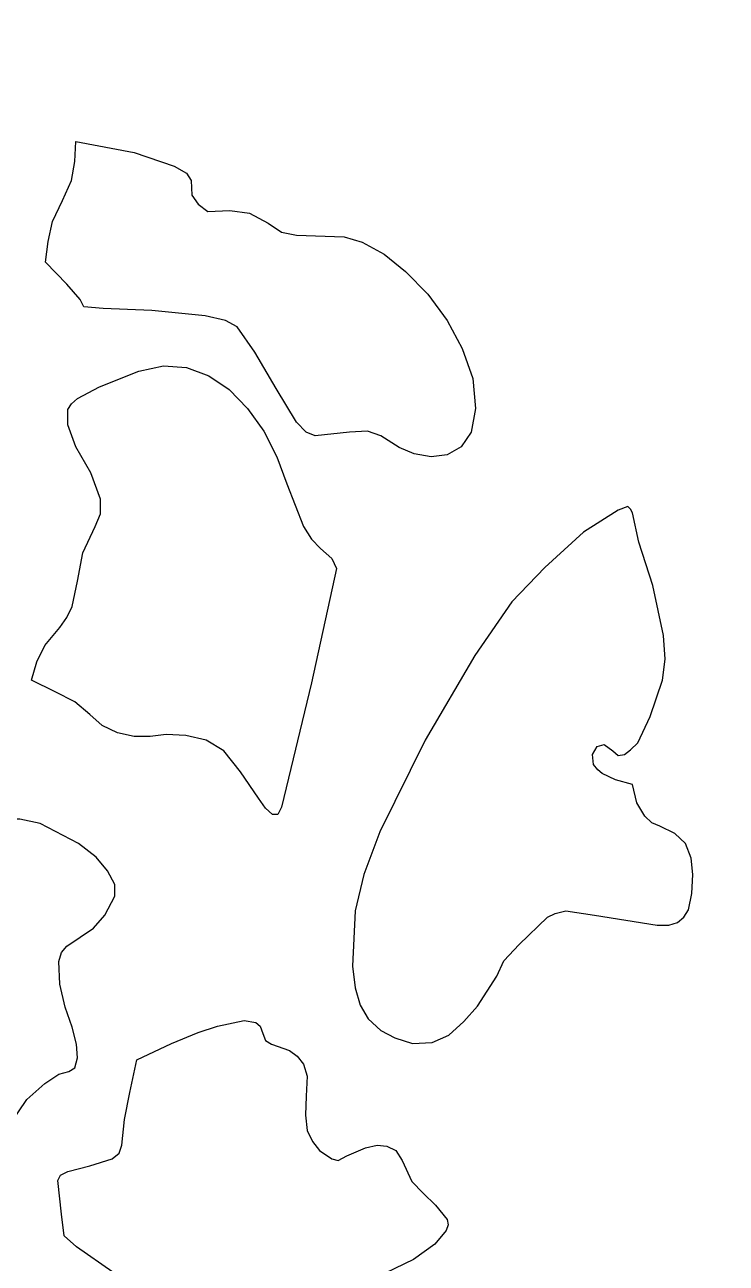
# Model space of a CAD drawing. Header units: centimetres. Extents: x -27 to -21, y -9 to 9.
# Drawn here: x -24.493 to -22.747, y -2.015 to 1.07 of the extents above; entities that cross this region are included whole.
import ezdxf

# ---------------------------------------------------------------- set-up
doc = ezdxf.new("R2010")
doc.units = ezdxf.units.CM
doc.header["$MEASUREMENT"] = 0
doc.layers.add('layer 1', color=7, linetype='Continuous')

msp = doc.modelspace()

# ---------------------------------------------------------------- linework, layer by layer
at = {"layer": 'layer 1', "color": 250, "lineweight": 30}
for points, knots in [([(-21.00043, -8.99444), (-21.00043, -8.99444), (-26.99914, -8.99536), (-26.99914, -8.99536), (-26.99914, -8.99536), (-26.99914, -8.99536), (-26.99914, 9.00077), (-26.99914, 9.00077), (-26.99914, 9.00077), (-26.99914, 9.00077), (-21.00043, 9.00077), (-21.00043, 9.00077), (-21.00043, 9.00077), (-21.00043, 9.00077), (-21.00043, -8.99444), (-21.00043, -8.99444)], [0, 0, 0, 0, 0.2, 0.2, 0.2, 0.2, 0.4, 0.4, 0.4, 0.4, 0.6, 0.6, 0.6, 0.6, 1, 1, 1, 1]), ([(-24.34637, 0.36742), (-24.34637, 0.36742), (-24.29772, 0.36281), (-24.29772, 0.36281), (-24.29772, 0.36281), (-24.29772, 0.36281), (-24.17641, 0.35839), (-24.17641, 0.35839), (-24.17641, 0.35839), (-24.17641, 0.35839), (-24.04377, 0.34474), (-24.04377, 0.34474), (-24.04377, 0.34474), (-24.04377, 0.34474), (-23.99312, 0.33349), (-23.99312, 0.33349), (-23.99312, 0.33349), (-23.99312, 0.33349), (-23.96446, 0.31764), (-23.96446, 0.31764), (-23.96446, 0.31764), (-23.96446, 0.31764), (-23.92047, 0.25421), (-23.92047, 0.25421), (-23.92047, 0.25421), (-23.92047, 0.25421), (-23.86748, 0.16386), (-23.86748, 0.16386), (-23.86748, 0.16386), (-23.86748, 0.16386), (-23.81649, 0.08015), (-23.81649, 0.08015), (-23.81649, 0.08015), (-23.81649, 0.08015), (-23.79216, 0.05525), (-23.79216, 0.05525), (-23.79216, 0.05525), (-23.79216, 0.05525), (-23.77016, 0.04622), (-23.77016, 0.04622), (-23.77016, 0.04622), (-23.77016, 0.04622), (-23.68418, 0.05525), (-23.68418, 0.05525), (-23.68418, 0.05525), (-23.68418, 0.05525), (-23.64019, 0.05747), (-23.64019, 0.05747), (-23.64019, 0.05747), (-23.64019, 0.05747), (-23.60687, 0.04622), (-23.60687, 0.04622), (-23.60687, 0.04622), (-23.60687, 0.04622), (-23.56054, 0.01672), (-23.56054, 0.01672), (-23.56054, 0.01672), (-23.56054, 0.01672), (-23.52322, 0.00086), (-23.52322, 0.00086), (-23.52322, 0.00086), (-23.52322, 0.00086), (-23.48123, -0.00596), (-23.48123, -0.00596), (-23.48123, -0.00596), (-23.48123, -0.00596), (-23.44124, -0.00135), (-23.44124, -0.00135), (-23.44124, -0.00135), (-23.44124, -0.00135), (-23.40624, 0.01893), (-23.40624, 0.01893), (-23.40624, 0.01893), (-23.40624, 0.01893), (-23.38191, 0.05525), (-23.38191, 0.05525), (-23.38191, 0.05525), (-23.38191, 0.05525), (-23.37092, 0.11407), (-23.37092, 0.11407), (-23.37092, 0.11407), (-23.37092, 0.11407), (-23.37725, 0.18857), (-23.37725, 0.18857), (-23.37725, 0.18857), (-23.37725, 0.18857), (-23.40391, 0.26324), (-23.40391, 0.26324), (-23.40391, 0.26324), (-23.40391, 0.26324), (-23.44124, 0.33349), (-23.44124, 0.33349), (-23.44124, 0.33349), (-23.44124, 0.33349), (-23.48989, 0.39895), (-23.48989, 0.39895), (-23.48989, 0.39895), (-23.48989, 0.39895), (-23.54521, 0.45556), (-23.54521, 0.45556), (-23.54521, 0.45556), (-23.54521, 0.45556), (-23.5982, 0.49852), (-23.5982, 0.49852), (-23.5982, 0.49852), (-23.5982, 0.49852), (-23.65319, 0.52802), (-23.65319, 0.52802), (-23.65319, 0.52802), (-23.65319, 0.52802), (-23.69751, 0.54148), (-23.69751, 0.54148), (-23.69751, 0.54148), (-23.69751, 0.54148), (-23.81649, 0.54609), (-23.81649, 0.54609), (-23.81649, 0.54609), (-23.81649, 0.54609), (-23.85415, 0.55291), (-23.85415, 0.55291), (-23.85415, 0.55291), (-23.85415, 0.55291), (-23.88714, 0.57541), (-23.88714, 0.57541), (-23.88714, 0.57541), (-23.88714, 0.57541), (-23.93346, 0.6003), (-23.93346, 0.6003), (-23.93346, 0.6003), (-23.93346, 0.6003), (-23.98212, 0.60712), (-23.98212, 0.60712), (-23.98212, 0.60712), (-23.98212, 0.60712), (-24.03744, 0.60491), (-24.03744, 0.60491), (-24.03744, 0.60491), (-24.03744, 0.60491), (-24.06143, 0.62298), (-24.06143, 0.62298), (-24.06143, 0.62298), (-24.06143, 0.62298), (-24.0771, 0.64566), (-24.0771, 0.64566), (-24.0771, 0.64566), (-24.0771, 0.64566), (-24.0791, 0.6818), (-24.0791, 0.6818), (-24.0791, 0.6818), (-24.0791, 0.6818), (-24.09043, 0.69987), (-24.09043, 0.69987), (-24.09043, 0.69987), (-24.09043, 0.69987), (-24.12109, 0.71794), (-24.12109, 0.71794), (-24.12109, 0.71794), (-24.12109, 0.71794), (-24.2204, 0.75187), (-24.2204, 0.75187), (-24.2204, 0.75187), (-24.2204, 0.75187), (-24.36604, 0.77897), (-24.36604, 0.77897), (-24.36604, 0.77897), (-24.36604, 0.77897), (-24.36837, 0.72937), (-24.36837, 0.72937), (-24.36837, 0.72937), (-24.36837, 0.72937), (-24.37703, 0.6818), (-24.37703, 0.6818), (-24.37703, 0.6818), (-24.37703, 0.6818), (-24.39936, 0.63202), (-24.39936, 0.63202), (-24.39936, 0.63202), (-24.39936, 0.63202), (-24.42369, 0.58002), (-24.42369, 0.58002), (-24.42369, 0.58002), (-24.42369, 0.58002), (-24.43469, 0.53023), (-24.43469, 0.53023), (-24.43469, 0.53023), (-24.43469, 0.53023), (-24.44135, 0.47824), (-24.44135, 0.47824), (-24.44135, 0.47824), (-24.44135, 0.47824), (-24.38836, 0.42384), (-24.38836, 0.42384), (-24.38836, 0.42384), (-24.38836, 0.42384), (-24.35504, 0.38549), (-24.35504, 0.38549), (-24.35504, 0.38549), (-24.35504, 0.38549), (-24.34637, 0.36742), (-24.34637, 0.36742)], [0, 0, 0, 0, 0.0196078, 0.0196078, 0.0196078, 0.0196078, 0.0392157, 0.0392157, 0.0392157, 0.0392157, 0.0588235, 0.0588235, 0.0588235, 0.0588235, 0.0784314, 0.0784314, 0.0784314, 0.0784314, 0.0980392, 0.0980392, 0.0980392, 0.0980392, 0.1176471, 0.1176471, 0.1176471, 0.1176471, 0.1372549, 0.1372549, 0.1372549, 0.1372549, 0.1568627, 0.1568627, 0.1568627, 0.1568627, 0.1764706, 0.1764706, 0.1764706, 0.1764706, 0.1960784, 0.1960784, 0.1960784, 0.1960784, 0.2156863, 0.2156863, 0.2156863, 0.2156863, 0.2352941, 0.2352941, 0.2352941, 0.2352941, 0.254902, 0.254902, 0.254902, 0.254902, 0.2745098, 0.2745098, 0.2745098, 0.2745098, 0.2941176, 0.2941176, 0.2941176, 0.2941176, 0.3137255, 0.3137255, 0.3137255, 0.3137255, 0.3333333, 0.3333333, 0.3333333, 0.3333333, 0.3529412, 0.3529412, 0.3529412, 0.3529412, 0.372549, 0.372549, 0.372549, 0.372549, 0.3921569, 0.3921569, 0.3921569, 0.3921569, 0.4117647, 0.4117647, 0.4117647, 0.4117647, 0.4313725, 0.4313725, 0.4313725, 0.4313725, 0.4509804, 0.4509804, 0.4509804, 0.4509804, 0.4705882, 0.4705882, 0.4705882, 0.4705882, 0.4901961, 0.4901961, 0.4901961, 0.4901961, 0.5098039, 0.5098039, 0.5098039, 0.5098039, 0.5294118, 0.5294118, 0.5294118, 0.5294118, 0.5490196, 0.5490196, 0.5490196, 0.5490196, 0.5686275, 0.5686275, 0.5686275, 0.5686275, 0.5882353, 0.5882353, 0.5882353, 0.5882353, 0.6078431, 0.6078431, 0.6078431, 0.6078431, 0.627451, 0.627451, 0.627451, 0.627451, 0.6470588, 0.6470588, 0.6470588, 0.6470588, 0.6666667, 0.6666667, 0.6666667, 0.6666667, 0.6862745, 0.6862745, 0.6862745, 0.6862745, 0.7058824, 0.7058824, 0.7058824, 0.7058824, 0.7254902, 0.7254902, 0.7254902, 0.7254902, 0.745098, 0.745098, 0.745098, 0.745098, 0.7647059, 0.7647059, 0.7647059, 0.7647059, 0.7843137, 0.7843137, 0.7843137, 0.7843137, 0.8039216, 0.8039216, 0.8039216, 0.8039216, 0.8235294, 0.8235294, 0.8235294, 0.8235294, 0.8431373, 0.8431373, 0.8431373, 0.8431373, 0.8627451, 0.8627451, 0.8627451, 0.8627451, 0.8823529, 0.8823529, 0.8823529, 0.8823529, 0.9019608, 0.9019608, 0.9019608, 0.9019608, 0.9215686, 0.9215686, 0.9215686, 0.9215686, 0.9411765, 0.9411765, 0.9411765, 0.9411765, 0.9607843, 0.9607843, 0.9607843, 0.9607843, 1, 1, 1, 1]), ([(-24.47635, -0.56244), (-24.47635, -0.56244), (-24.41702, -0.59176), (-24.41702, -0.59176), (-24.41702, -0.59176), (-24.41702, -0.59176), (-24.36837, -0.61665), (-24.36837, -0.61665), (-24.36837, -0.61665), (-24.36837, -0.61665), (-24.33071, -0.64836), (-24.33071, -0.64836), (-24.33071, -0.64836), (-24.33071, -0.64836), (-24.30005, -0.67547), (-24.30005, -0.67547), (-24.30005, -0.67547), (-24.30005, -0.67547), (-24.26239, -0.69354), (-24.26239, -0.69354), (-24.26239, -0.69354), (-24.26239, -0.69354), (-24.2204, -0.70257), (-24.2204, -0.70257), (-24.2204, -0.70257), (-24.2204, -0.70257), (-24.18074, -0.70257), (-24.18074, -0.70257), (-24.18074, -0.70257), (-24.18074, -0.70257), (-24.14108, -0.69815), (-24.14108, -0.69815), (-24.14108, -0.69815), (-24.14108, -0.69815), (-24.09243, -0.70036), (-24.09243, -0.70036), (-24.09243, -0.70036), (-24.09243, -0.70036), (-24.04177, -0.71161), (-24.04177, -0.71161), (-24.04177, -0.71161), (-24.04177, -0.71161), (-23.99745, -0.73871), (-23.99745, -0.73871), (-23.99745, -0.73871), (-23.99745, -0.73871), (-23.95579, -0.7909), (-23.95579, -0.7909), (-23.95579, -0.7909), (-23.95579, -0.7909), (-23.91147, -0.85635), (-23.91147, -0.85635), (-23.91147, -0.85635), (-23.91147, -0.85635), (-23.8938, -0.88125), (-23.8938, -0.88125), (-23.8938, -0.88125), (-23.8938, -0.88125), (-23.87614, -0.8971), (-23.87614, -0.8971), (-23.87614, -0.8971), (-23.87614, -0.8971), (-23.86281, -0.8971), (-23.86281, -0.8971), (-23.86281, -0.8971), (-23.86281, -0.8971), (-23.85415, -0.87903), (-23.85415, -0.87903), (-23.85415, -0.87903), (-23.85415, -0.87903), (-23.77916, -0.56908), (-23.77916, -0.56908), (-23.77916, -0.56908), (-23.77916, -0.56908), (-23.71718, -0.2842), (-23.71718, -0.2842), (-23.71718, -0.2842), (-23.71718, -0.2842), (-23.72817, -0.25931), (-23.72817, -0.25931), (-23.72817, -0.25931), (-23.72817, -0.25931), (-23.75717, -0.23442), (-23.75717, -0.23442), (-23.75717, -0.23442), (-23.75717, -0.23442), (-23.77916, -0.21174), (-23.77916, -0.21174), (-23.77916, -0.21174), (-23.77916, -0.21174), (-23.79882, -0.18002), (-23.79882, -0.18002), (-23.79882, -0.18002), (-23.79882, -0.18002), (-23.84082, -0.07382), (-23.84082, -0.07382), (-23.84082, -0.07382), (-23.84082, -0.07382), (-23.86514, -0.00596), (-23.86514, -0.00596), (-23.86514, -0.00596), (-23.86514, -0.00596), (-23.89814, 0.05747), (-23.89814, 0.05747), (-23.89814, 0.05747), (-23.89814, 0.05747), (-23.93813, 0.11407), (-23.93813, 0.11407), (-23.93813, 0.11407), (-23.93813, 0.11407), (-23.98445, 0.16146), (-23.98445, 0.16146), (-23.98445, 0.16146), (-23.98445, 0.16146), (-24.03511, 0.19539), (-24.03511, 0.19539), (-24.03511, 0.19539), (-24.03511, 0.19539), (-24.09043, 0.21585), (-24.09043, 0.21585), (-24.09043, 0.21585), (-24.09043, 0.21585), (-24.14775, 0.22028), (-24.14775, 0.22028), (-24.14775, 0.22028), (-24.14775, 0.22028), (-24.2094, 0.20682), (-24.2094, 0.20682), (-24.2094, 0.20682), (-24.2094, 0.20682), (-24.30672, 0.16828), (-24.30672, 0.16828), (-24.30672, 0.16828), (-24.30672, 0.16828), (-24.3617, 0.13897), (-24.3617, 0.13897), (-24.3617, 0.13897), (-24.3617, 0.13897), (-24.37703, 0.12532), (-24.37703, 0.12532), (-24.37703, 0.12532), (-24.37703, 0.12532), (-24.38603, 0.11168), (-24.38603, 0.11168), (-24.38603, 0.11168), (-24.38603, 0.11168), (-24.38603, 0.07332), (-24.38603, 0.07332), (-24.38603, 0.07332), (-24.38603, 0.07332), (-24.36604, 0.01893), (-24.36604, 0.01893), (-24.36604, 0.01893), (-24.36604, 0.01893), (-24.32871, -0.04653), (-24.32871, -0.04653), (-24.32871, -0.04653), (-24.32871, -0.04653), (-24.30438, -0.11217), (-24.30438, -0.11217), (-24.30438, -0.11217), (-24.30438, -0.11217), (-24.30438, -0.14831), (-24.30438, -0.14831), (-24.30438, -0.14831), (-24.30438, -0.14831), (-24.31771, -0.18002), (-24.31771, -0.18002), (-24.31771, -0.18002), (-24.31771, -0.18002), (-24.34837, -0.24566), (-24.34837, -0.24566), (-24.34837, -0.24566), (-24.34837, -0.24566), (-24.3617, -0.31573), (-24.3617, -0.31573), (-24.3617, -0.31573), (-24.3617, -0.31573), (-24.37503, -0.37916), (-24.37503, -0.37916), (-24.37503, -0.37916), (-24.37503, -0.37916), (-24.38836, -0.40627), (-24.38836, -0.40627), (-24.38836, -0.40627), (-24.38836, -0.40627), (-24.40603, -0.43116), (-24.40603, -0.43116), (-24.40603, -0.43116), (-24.40603, -0.43116), (-24.44335, -0.47633), (-24.44335, -0.47633), (-24.44335, -0.47633), (-24.44335, -0.47633), (-24.46335, -0.51708), (-24.46335, -0.51708), (-24.46335, -0.51708), (-24.46335, -0.51708), (-24.47635, -0.56244), (-24.47635, -0.56244)], [0, 0, 0, 0, 0.0196078, 0.0196078, 0.0196078, 0.0196078, 0.0392157, 0.0392157, 0.0392157, 0.0392157, 0.0588235, 0.0588235, 0.0588235, 0.0588235, 0.0784314, 0.0784314, 0.0784314, 0.0784314, 0.0980392, 0.0980392, 0.0980392, 0.0980392, 0.1176471, 0.1176471, 0.1176471, 0.1176471, 0.1372549, 0.1372549, 0.1372549, 0.1372549, 0.1568627, 0.1568627, 0.1568627, 0.1568627, 0.1764706, 0.1764706, 0.1764706, 0.1764706, 0.1960784, 0.1960784, 0.1960784, 0.1960784, 0.2156863, 0.2156863, 0.2156863, 0.2156863, 0.2352941, 0.2352941, 0.2352941, 0.2352941, 0.254902, 0.254902, 0.254902, 0.254902, 0.2745098, 0.2745098, 0.2745098, 0.2745098, 0.2941176, 0.2941176, 0.2941176, 0.2941176, 0.3137255, 0.3137255, 0.3137255, 0.3137255, 0.3333333, 0.3333333, 0.3333333, 0.3333333, 0.3529412, 0.3529412, 0.3529412, 0.3529412, 0.372549, 0.372549, 0.372549, 0.372549, 0.3921569, 0.3921569, 0.3921569, 0.3921569, 0.4117647, 0.4117647, 0.4117647, 0.4117647, 0.4313725, 0.4313725, 0.4313725, 0.4313725, 0.4509804, 0.4509804, 0.4509804, 0.4509804, 0.4705882, 0.4705882, 0.4705882, 0.4705882, 0.4901961, 0.4901961, 0.4901961, 0.4901961, 0.5098039, 0.5098039, 0.5098039, 0.5098039, 0.5294118, 0.5294118, 0.5294118, 0.5294118, 0.5490196, 0.5490196, 0.5490196, 0.5490196, 0.5686275, 0.5686275, 0.5686275, 0.5686275, 0.5882353, 0.5882353, 0.5882353, 0.5882353, 0.6078431, 0.6078431, 0.6078431, 0.6078431, 0.627451, 0.627451, 0.627451, 0.627451, 0.6470588, 0.6470588, 0.6470588, 0.6470588, 0.6666667, 0.6666667, 0.6666667, 0.6666667, 0.6862745, 0.6862745, 0.6862745, 0.6862745, 0.7058824, 0.7058824, 0.7058824, 0.7058824, 0.7254902, 0.7254902, 0.7254902, 0.7254902, 0.745098, 0.745098, 0.745098, 0.745098, 0.7647059, 0.7647059, 0.7647059, 0.7647059, 0.7843137, 0.7843137, 0.7843137, 0.7843137, 0.8039216, 0.8039216, 0.8039216, 0.8039216, 0.8235294, 0.8235294, 0.8235294, 0.8235294, 0.8431373, 0.8431373, 0.8431373, 0.8431373, 0.8627451, 0.8627451, 0.8627451, 0.8627451, 0.8823529, 0.8823529, 0.8823529, 0.8823529, 0.9019608, 0.9019608, 0.9019608, 0.9019608, 0.9215686, 0.9215686, 0.9215686, 0.9215686, 0.9411765, 0.9411765, 0.9411765, 0.9411765, 0.9607843, 0.9607843, 0.9607843, 0.9607843, 1, 1, 1, 1]), ([(-23.30027, -1.26127), (-23.30027, -1.26127), (-23.31793, -1.2998), (-23.31793, -1.2998), (-23.31793, -1.2998), (-23.31793, -1.2998), (-23.36625, -1.37448), (-23.36625, -1.37448), (-23.36625, -1.37448), (-23.36625, -1.37448), (-23.39958, -1.41283), (-23.39958, -1.41283), (-23.39958, -1.41283), (-23.39958, -1.41283), (-23.4369, -1.44676), (-23.4369, -1.44676), (-23.4369, -1.44676), (-23.4369, -1.44676), (-23.47889, -1.46501), (-23.47889, -1.46501), (-23.47889, -1.46501), (-23.47889, -1.46501), (-23.52755, -1.46723), (-23.52755, -1.46723), (-23.52755, -1.46723), (-23.52755, -1.46723), (-23.57154, -1.45358), (-23.57154, -1.45358), (-23.57154, -1.45358), (-23.57154, -1.45358), (-23.60687, -1.43551), (-23.60687, -1.43551), (-23.60687, -1.43551), (-23.60687, -1.43551), (-23.63786, -1.40619), (-23.63786, -1.40619), (-23.63786, -1.40619), (-23.63786, -1.40619), (-23.65786, -1.37227), (-23.65786, -1.37227), (-23.65786, -1.37227), (-23.65786, -1.37227), (-23.67085, -1.32912), (-23.67085, -1.32912), (-23.67085, -1.32912), (-23.67085, -1.32912), (-23.67752, -1.27491), (-23.67752, -1.27491), (-23.67752, -1.27491), (-23.67752, -1.27491), (-23.67085, -1.13699), (-23.67085, -1.13699), (-23.67085, -1.13699), (-23.67085, -1.13699), (-23.64886, -1.04646), (-23.64886, -1.04646), (-23.64886, -1.04646), (-23.64886, -1.04646), (-23.6092, -0.94006), (-23.6092, -0.94006), (-23.6092, -0.94006), (-23.6092, -0.94006), (-23.49656, -0.71161), (-23.49656, -0.71161), (-23.49656, -0.71161), (-23.49656, -0.71161), (-23.37292, -0.50122), (-23.37292, -0.50122), (-23.37292, -0.50122), (-23.37292, -0.50122), (-23.28027, -0.36773), (-23.28027, -0.36773), (-23.28027, -0.36773), (-23.28027, -0.36773), (-23.19862, -0.2818), (-23.19862, -0.2818), (-23.19862, -0.2818), (-23.19862, -0.2818), (-23.10164, -0.19367), (-23.10164, -0.19367), (-23.10164, -0.19367), (-23.10164, -0.19367), (-23.01533, -0.13927), (-23.01533, -0.13927), (-23.01533, -0.13927), (-23.01533, -0.13927), (-22.99133, -0.13024), (-22.99133, -0.13024), (-22.99133, -0.13024), (-22.99133, -0.13024), (-22.98467, -0.13706), (-22.98467, -0.13706), (-22.98467, -0.13706), (-22.98467, -0.13706), (-22.98, -0.1461), (-22.98, -0.1461), (-22.98, -0.1461), (-22.98, -0.1461), (-22.96467, -0.21856), (-22.96467, -0.21856), (-22.96467, -0.21856), (-22.96467, -0.21856), (-22.92935, -0.32716), (-22.92935, -0.32716), (-22.92935, -0.32716), (-22.92935, -0.32716), (-22.90302, -0.45144), (-22.90302, -0.45144), (-22.90302, -0.45144), (-22.90302, -0.45144), (-22.89835, -0.51026), (-22.89835, -0.51026), (-22.89835, -0.51026), (-22.89835, -0.51026), (-22.90502, -0.56244), (-22.90502, -0.56244), (-22.90502, -0.56244), (-22.90502, -0.56244), (-22.93601, -0.65279), (-22.93601, -0.65279), (-22.93601, -0.65279), (-22.93601, -0.65279), (-22.967, -0.71843), (-22.967, -0.71843), (-22.967, -0.71843), (-22.967, -0.71843), (-22.98467, -0.7365), (-22.98467, -0.7365), (-22.98467, -0.7365), (-22.98467, -0.7365), (-23, -0.74793), (-23, -0.74793), (-23, -0.74793), (-23, -0.74793), (-23.01533, -0.75015), (-23.01533, -0.75015), (-23.01533, -0.75015), (-23.01533, -0.75015), (-23.02866, -0.73871), (-23.02866, -0.73871), (-23.02866, -0.73871), (-23.02866, -0.73871), (-23.05065, -0.72304), (-23.05065, -0.72304), (-23.05065, -0.72304), (-23.05065, -0.72304), (-23.06832, -0.72747), (-23.06832, -0.72747), (-23.06832, -0.72747), (-23.06832, -0.72747), (-23.07931, -0.74793), (-23.07931, -0.74793), (-23.07931, -0.74793), (-23.07931, -0.74793), (-23.07731, -0.77264), (-23.07731, -0.77264), (-23.07731, -0.77264), (-23.07731, -0.77264), (-23.06632, -0.78629), (-23.06632, -0.78629), (-23.06632, -0.78629), (-23.06632, -0.78629), (-23.05532, -0.79532), (-23.05532, -0.79532), (-23.05532, -0.79532), (-23.05532, -0.79532), (-23.02199, -0.81118), (-23.02199, -0.81118), (-23.02199, -0.81118), (-23.02199, -0.81118), (-22.98, -0.82243), (-22.98, -0.82243), (-22.98, -0.82243), (-22.98, -0.82243), (-22.969, -0.86778), (-22.969, -0.86778), (-22.969, -0.86778), (-22.969, -0.86778), (-22.94934, -0.90171), (-22.94934, -0.90171), (-22.94934, -0.90171), (-22.94934, -0.90171), (-22.93168, -0.91757), (-22.93168, -0.91757), (-22.93168, -0.91757), (-22.93168, -0.91757), (-22.91168, -0.9266), (-22.91168, -0.9266), (-22.91168, -0.9266), (-22.91168, -0.9266), (-22.87436, -0.94467), (-22.87436, -0.94467), (-22.87436, -0.94467), (-22.87436, -0.94467), (-22.8477, -0.96957), (-22.8477, -0.96957), (-22.8477, -0.96957), (-22.8477, -0.96957), (-22.83437, -1.00571), (-22.83437, -1.00571), (-22.83437, -1.00571), (-22.83437, -1.00571), (-22.83003, -1.04646), (-22.83003, -1.04646), (-22.83003, -1.04646), (-22.83003, -1.04646), (-22.83237, -1.09403), (-22.83237, -1.09403), (-22.83237, -1.09403), (-22.83237, -1.09403), (-22.84103, -1.13459), (-22.84103, -1.13459), (-22.84103, -1.13459), (-22.84103, -1.13459), (-22.85203, -1.15285), (-22.85203, -1.15285), (-22.85203, -1.15285), (-22.85203, -1.15285), (-22.86769, -1.16631), (-22.86769, -1.16631), (-22.86769, -1.16631), (-22.86769, -1.16631), (-22.88969, -1.17313), (-22.88969, -1.17313), (-22.88969, -1.17313), (-22.88969, -1.17313), (-22.91835, -1.17313), (-22.91835, -1.17313), (-22.91835, -1.17313), (-22.91835, -1.17313), (-23.07498, -1.14824), (-23.07498, -1.14824), (-23.07498, -1.14824), (-23.07498, -1.14824), (-23.14563, -1.13699), (-23.14563, -1.13699), (-23.14563, -1.13699), (-23.14563, -1.13699), (-23.17229, -1.14363), (-23.17229, -1.14363), (-23.17229, -1.14363), (-23.17229, -1.14363), (-23.19196, -1.15285), (-23.19196, -1.15285), (-23.19196, -1.15285), (-23.19196, -1.15285), (-23.26261, -1.2207), (-23.26261, -1.2207), (-23.26261, -1.2207), (-23.26261, -1.2207), (-23.30027, -1.26127), (-23.30027, -1.26127)], [0, 0, 0, 0, 0.015625, 0.015625, 0.015625, 0.015625, 0.03125, 0.03125, 0.03125, 0.03125, 0.046875, 0.046875, 0.046875, 0.046875, 0.0625, 0.0625, 0.0625, 0.0625, 0.078125, 0.078125, 0.078125, 0.078125, 0.09375, 0.09375, 0.09375, 0.09375, 0.109375, 0.109375, 0.109375, 0.109375, 0.125, 0.125, 0.125, 0.125, 0.140625, 0.140625, 0.140625, 0.140625, 0.15625, 0.15625, 0.15625, 0.15625, 0.171875, 0.171875, 0.171875, 0.171875, 0.1875, 0.1875, 0.1875, 0.1875, 0.203125, 0.203125, 0.203125, 0.203125, 0.21875, 0.21875, 0.21875, 0.21875, 0.234375, 0.234375, 0.234375, 0.234375, 0.25, 0.25, 0.25, 0.25, 0.265625, 0.265625, 0.265625, 0.265625, 0.28125, 0.28125, 0.28125, 0.28125, 0.296875, 0.296875, 0.296875, 0.296875, 0.3125, 0.3125, 0.3125, 0.3125, 0.328125, 0.328125, 0.328125, 0.328125, 0.34375, 0.34375, 0.34375, 0.34375, 0.359375, 0.359375, 0.359375, 0.359375, 0.375, 0.375, 0.375, 0.375, 0.390625, 0.390625, 0.390625, 0.390625, 0.40625, 0.40625, 0.40625, 0.40625, 0.421875, 0.421875, 0.421875, 0.421875, 0.4375, 0.4375, 0.4375, 0.4375, 0.453125, 0.453125, 0.453125, 0.453125, 0.46875, 0.46875, 0.46875, 0.46875, 0.484375, 0.484375, 0.484375, 0.484375, 0.5, 0.5, 0.5, 0.5, 0.515625, 0.515625, 0.515625, 0.515625, 0.53125, 0.53125, 0.53125, 0.53125, 0.546875, 0.546875, 0.546875, 0.546875, 0.5625, 0.5625, 0.5625, 0.5625, 0.578125, 0.578125, 0.578125, 0.578125, 0.59375, 0.59375, 0.59375, 0.59375, 0.609375, 0.609375, 0.609375, 0.609375, 0.625, 0.625, 0.625, 0.625, 0.640625, 0.640625, 0.640625, 0.640625, 0.65625, 0.65625, 0.65625, 0.65625, 0.671875, 0.671875, 0.671875, 0.671875, 0.6875, 0.6875, 0.6875, 0.6875, 0.703125, 0.703125, 0.703125, 0.703125, 0.71875, 0.71875, 0.71875, 0.71875, 0.734375, 0.734375, 0.734375, 0.734375, 0.75, 0.75, 0.75, 0.75, 0.765625, 0.765625, 0.765625, 0.765625, 0.78125, 0.78125, 0.78125, 0.78125, 0.796875, 0.796875, 0.796875, 0.796875, 0.8125, 0.8125, 0.8125, 0.8125, 0.828125, 0.828125, 0.828125, 0.828125, 0.84375, 0.84375, 0.84375, 0.84375, 0.859375, 0.859375, 0.859375, 0.859375, 0.875, 0.875, 0.875, 0.875, 0.890625, 0.890625, 0.890625, 0.890625, 0.90625, 0.90625, 0.90625, 0.90625, 0.921875, 0.921875, 0.921875, 0.921875, 0.9375, 0.9375, 0.9375, 0.9375, 0.953125, 0.953125, 0.953125, 0.953125, 0.96875, 0.96875, 0.96875, 0.96875, 1, 1, 1, 1]), ([(-24.3837, -1.53729), (-24.3837, -1.53729), (-24.40803, -1.54411), (-24.40803, -1.54411), (-24.40803, -1.54411), (-24.40803, -1.54411), (-24.44335, -1.56679), (-24.44335, -1.56679), (-24.44335, -1.56679), (-24.44335, -1.56679), (-24.48768, -1.60736), (-24.48768, -1.60736), (-24.48768, -1.60736), (-24.48768, -1.60736), (-24.52733, -1.66618), (-24.52733, -1.66618), (-24.52733, -1.66618), (-24.52733, -1.66618), (-24.547, -1.69568), (-24.547, -1.69568), (-24.547, -1.69568), (-24.547, -1.69568), (-24.56699, -1.71154), (-24.56699, -1.71154), (-24.56699, -1.71154), (-24.56699, -1.71154), (-24.61098, -1.725), (-24.61098, -1.725), (-24.61098, -1.725), (-24.61098, -1.725), (-24.65297, -1.72961), (-24.65297, -1.72961), (-24.65297, -1.72961), (-24.65297, -1.72961), (-24.67064, -1.73864), (-24.67064, -1.73864), (-24.67064, -1.73864), (-24.67064, -1.73864), (-24.6863, -1.75671), (-24.6863, -1.75671), (-24.6863, -1.75671), (-24.6863, -1.75671), (-24.71496, -1.79064), (-24.71496, -1.79064), (-24.71496, -1.79064), (-24.71496, -1.79064), (-24.74795, -1.80871), (-24.74795, -1.80871), (-24.74795, -1.80871), (-24.74795, -1.80871), (-24.78328, -1.80428), (-24.78328, -1.80428), (-24.78328, -1.80428), (-24.78328, -1.80428), (-24.81627, -1.77478), (-24.81627, -1.77478), (-24.81627, -1.77478), (-24.81627, -1.77478), (-24.85393, -1.69568), (-24.85393, -1.69568), (-24.85393, -1.69568), (-24.85393, -1.69568), (-24.88259, -1.55997), (-24.88259, -1.55997), (-24.88259, -1.55997), (-24.88259, -1.55997), (-24.88926, -1.48069), (-24.88926, -1.48069), (-24.88926, -1.48069), (-24.88926, -1.48069), (-24.88926, -1.39476), (-24.88926, -1.39476), (-24.88926, -1.39476), (-24.88926, -1.39476), (-24.88026, -1.31105), (-24.88026, -1.31105), (-24.88026, -1.31105), (-24.88026, -1.31105), (-24.85826, -1.22734), (-24.85826, -1.22734), (-24.85826, -1.22734), (-24.85826, -1.22734), (-24.82727, -1.15506), (-24.82727, -1.15506), (-24.82727, -1.15506), (-24.82727, -1.15506), (-24.79194, -1.08942), (-24.79194, -1.08942), (-24.79194, -1.08942), (-24.79194, -1.08942), (-24.75229, -1.03742), (-24.75229, -1.03742), (-24.75229, -1.03742), (-24.75229, -1.03742), (-24.71496, -0.99206), (-24.71496, -0.99206), (-24.71496, -0.99206), (-24.71496, -0.99206), (-24.67297, -0.95813), (-24.67297, -0.95813), (-24.67297, -0.95813), (-24.67297, -0.95813), (-24.63331, -0.93343), (-24.63331, -0.93343), (-24.63331, -0.93343), (-24.63331, -0.93343), (-24.54933, -0.90853), (-24.54933, -0.90853), (-24.54933, -0.90853), (-24.54933, -0.90853), (-24.50534, -0.90853), (-24.50534, -0.90853), (-24.50534, -0.90853), (-24.50534, -0.90853), (-24.45435, -0.91978), (-24.45435, -0.91978), (-24.45435, -0.91978), (-24.45435, -0.91978), (-24.35937, -0.96957), (-24.35937, -0.96957), (-24.35937, -0.96957), (-24.35937, -0.96957), (-24.31538, -1.00349), (-24.31538, -1.00349), (-24.31538, -1.00349), (-24.31538, -1.00349), (-24.28672, -1.03742), (-24.28672, -1.03742), (-24.28672, -1.03742), (-24.28672, -1.03742), (-24.26906, -1.07135), (-24.26906, -1.07135), (-24.26906, -1.07135), (-24.26906, -1.07135), (-24.26906, -1.10067), (-24.26906, -1.10067), (-24.26906, -1.10067), (-24.26906, -1.10067), (-24.29338, -1.14824), (-24.29338, -1.14824), (-24.29338, -1.14824), (-24.29338, -1.14824), (-24.32205, -1.17995), (-24.32205, -1.17995), (-24.32205, -1.17995), (-24.32205, -1.17995), (-24.38836, -1.22513), (-24.38836, -1.22513), (-24.38836, -1.22513), (-24.38836, -1.22513), (-24.40136, -1.24098), (-24.40136, -1.24098), (-24.40136, -1.24098), (-24.40136, -1.24098), (-24.40803, -1.26366), (-24.40803, -1.26366), (-24.40803, -1.26366), (-24.40803, -1.26366), (-24.40603, -1.32009), (-24.40603, -1.32009), (-24.40603, -1.32009), (-24.40603, -1.32009), (-24.3927, -1.37669), (-24.3927, -1.37669), (-24.3927, -1.37669), (-24.3927, -1.37669), (-24.37503, -1.42648), (-24.37503, -1.42648), (-24.37503, -1.42648), (-24.37503, -1.42648), (-24.36404, -1.46944), (-24.36404, -1.46944), (-24.36404, -1.46944), (-24.36404, -1.46944), (-24.3617, -1.50337), (-24.3617, -1.50337), (-24.3617, -1.50337), (-24.3617, -1.50337), (-24.36837, -1.52826), (-24.36837, -1.52826), (-24.36837, -1.52826), (-24.36837, -1.52826), (-24.3837, -1.53729), (-24.3837, -1.53729)], [0, 0, 0, 0, 0.0212766, 0.0212766, 0.0212766, 0.0212766, 0.0425532, 0.0425532, 0.0425532, 0.0425532, 0.0638298, 0.0638298, 0.0638298, 0.0638298, 0.0851064, 0.0851064, 0.0851064, 0.0851064, 0.106383, 0.106383, 0.106383, 0.106383, 0.1276596, 0.1276596, 0.1276596, 0.1276596, 0.1489362, 0.1489362, 0.1489362, 0.1489362, 0.1702128, 0.1702128, 0.1702128, 0.1702128, 0.1914894, 0.1914894, 0.1914894, 0.1914894, 0.212766, 0.212766, 0.212766, 0.212766, 0.2340426, 0.2340426, 0.2340426, 0.2340426, 0.2553191, 0.2553191, 0.2553191, 0.2553191, 0.2765957, 0.2765957, 0.2765957, 0.2765957, 0.2978723, 0.2978723, 0.2978723, 0.2978723, 0.3191489, 0.3191489, 0.3191489, 0.3191489, 0.3404255, 0.3404255, 0.3404255, 0.3404255, 0.3617021, 0.3617021, 0.3617021, 0.3617021, 0.3829787, 0.3829787, 0.3829787, 0.3829787, 0.4042553, 0.4042553, 0.4042553, 0.4042553, 0.4255319, 0.4255319, 0.4255319, 0.4255319, 0.4468085, 0.4468085, 0.4468085, 0.4468085, 0.4680851, 0.4680851, 0.4680851, 0.4680851, 0.4893617, 0.4893617, 0.4893617, 0.4893617, 0.5106383, 0.5106383, 0.5106383, 0.5106383, 0.5319149, 0.5319149, 0.5319149, 0.5319149, 0.5531915, 0.5531915, 0.5531915, 0.5531915, 0.5744681, 0.5744681, 0.5744681, 0.5744681, 0.5957447, 0.5957447, 0.5957447, 0.5957447, 0.6170213, 0.6170213, 0.6170213, 0.6170213, 0.6382979, 0.6382979, 0.6382979, 0.6382979, 0.6595745, 0.6595745, 0.6595745, 0.6595745, 0.6808511, 0.6808511, 0.6808511, 0.6808511, 0.7021277, 0.7021277, 0.7021277, 0.7021277, 0.7234043, 0.7234043, 0.7234043, 0.7234043, 0.7446809, 0.7446809, 0.7446809, 0.7446809, 0.7659574, 0.7659574, 0.7659574, 0.7659574, 0.787234, 0.787234, 0.787234, 0.787234, 0.8085106, 0.8085106, 0.8085106, 0.8085106, 0.8297872, 0.8297872, 0.8297872, 0.8297872, 0.8510638, 0.8510638, 0.8510638, 0.8510638, 0.8723404, 0.8723404, 0.8723404, 0.8723404, 0.893617, 0.893617, 0.893617, 0.893617, 0.9148936, 0.9148936, 0.9148936, 0.9148936, 0.9361702, 0.9361702, 0.9361702, 0.9361702, 0.9574468, 0.9574468, 0.9574468, 0.9574468, 1, 1, 1, 1]), ([(-24.3947, -1.94682), (-24.3947, -1.94682), (-24.36404, -1.97392), (-24.36404, -1.97392), (-24.36404, -1.97392), (-24.36404, -1.97392), (-24.27339, -2.03716), (-24.27339, -2.03716), (-24.27339, -2.03716), (-24.27339, -2.03716), (-24.21174, -2.06888), (-24.21174, -2.06888), (-24.21174, -2.06888), (-24.21174, -2.06888), (-24.13675, -2.09598), (-24.13675, -2.09598), (-24.13675, -2.09598), (-24.13675, -2.09598), (-24.0571, -2.11645), (-24.0571, -2.11645), (-24.0571, -2.11645), (-24.0571, -2.11645), (-23.96679, -2.12549), (-23.96679, -2.12549), (-23.96679, -2.12549), (-23.96679, -2.12549), (-23.87181, -2.11866), (-23.87181, -2.11866), (-23.87181, -2.11866), (-23.87181, -2.11866), (-23.77683, -2.10059), (-23.77683, -2.10059), (-23.77683, -2.10059), (-23.77683, -2.10059), (-23.68185, -2.07349), (-23.68185, -2.07349), (-23.68185, -2.07349), (-23.68185, -2.07349), (-23.59587, -2.03956), (-23.59587, -2.03956), (-23.59587, -2.03956), (-23.59587, -2.03956), (-23.52522, -2.00563), (-23.52522, -2.00563), (-23.52522, -2.00563), (-23.52522, -2.00563), (-23.47223, -1.9671), (-23.47223, -1.9671), (-23.47223, -1.9671), (-23.47223, -1.9671), (-23.44357, -1.93317), (-23.44357, -1.93317), (-23.44357, -1.93317), (-23.44357, -1.93317), (-23.43924, -1.91953), (-23.43924, -1.91953), (-23.43924, -1.91953), (-23.43924, -1.91953), (-23.44124, -1.90607), (-23.44124, -1.90607), (-23.44124, -1.90607), (-23.44124, -1.90607), (-23.47023, -1.86993), (-23.47023, -1.86993), (-23.47023, -1.86993), (-23.47023, -1.86993), (-23.50089, -1.84042), (-23.50089, -1.84042), (-23.50089, -1.84042), (-23.50089, -1.84042), (-23.52955, -1.81111), (-23.52955, -1.81111), (-23.52955, -1.81111), (-23.52955, -1.81111), (-23.55388, -1.75893), (-23.55388, -1.75893), (-23.55388, -1.75893), (-23.55388, -1.75893), (-23.56954, -1.73403), (-23.56954, -1.73403), (-23.56954, -1.73403), (-23.56954, -1.73403), (-23.59154, -1.72279), (-23.59154, -1.72279), (-23.59154, -1.72279), (-23.59154, -1.72279), (-23.61586, -1.72057), (-23.61586, -1.72057), (-23.61586, -1.72057), (-23.61586, -1.72057), (-23.64452, -1.7274), (-23.64452, -1.7274), (-23.64452, -1.7274), (-23.64452, -1.7274), (-23.69085, -1.74768), (-23.69085, -1.74768), (-23.69085, -1.74768), (-23.69085, -1.74768), (-23.71284, -1.75893), (-23.71284, -1.75893), (-23.71284, -1.75893), (-23.71284, -1.75893), (-23.72817, -1.7545), (-23.72817, -1.7545), (-23.72817, -1.7545), (-23.72817, -1.7545), (-23.75917, -1.73403), (-23.75917, -1.73403), (-23.75917, -1.73403), (-23.75917, -1.73403), (-23.77683, -1.71154), (-23.77683, -1.71154), (-23.77683, -1.71154), (-23.77683, -1.71154), (-23.79016, -1.68443), (-23.79016, -1.68443), (-23.79016, -1.68443), (-23.79016, -1.68443), (-23.79449, -1.6459), (-23.79449, -1.6459), (-23.79449, -1.6459), (-23.79449, -1.6459), (-23.79216, -1.59832), (-23.79216, -1.59832), (-23.79216, -1.59832), (-23.79216, -1.59832), (-23.79016, -1.54854), (-23.79016, -1.54854), (-23.79016, -1.54854), (-23.79016, -1.54854), (-23.79882, -1.51922), (-23.79882, -1.51922), (-23.79882, -1.51922), (-23.79882, -1.51922), (-23.81449, -1.49894), (-23.81449, -1.49894), (-23.81449, -1.49894), (-23.81449, -1.49894), (-23.83415, -1.4853), (-23.83415, -1.4853), (-23.83415, -1.4853), (-23.83415, -1.4853), (-23.87847, -1.46944), (-23.87847, -1.46944), (-23.87847, -1.46944), (-23.87847, -1.46944), (-23.8938, -1.4604), (-23.8938, -1.4604), (-23.8938, -1.4604), (-23.8938, -1.4604), (-23.90047, -1.44233), (-23.90047, -1.44233), (-23.90047, -1.44233), (-23.90047, -1.44233), (-23.90713, -1.42426), (-23.90713, -1.42426), (-23.90713, -1.42426), (-23.90713, -1.42426), (-23.91813, -1.41523), (-23.91813, -1.41523), (-23.91813, -1.41523), (-23.91813, -1.41523), (-23.94679, -1.41062), (-23.94679, -1.41062), (-23.94679, -1.41062), (-23.94679, -1.41062), (-24.01311, -1.42426), (-24.01311, -1.42426), (-24.01311, -1.42426), (-24.01311, -1.42426), (-24.06143, -1.44012), (-24.06143, -1.44012), (-24.06143, -1.44012), (-24.06143, -1.44012), (-24.12775, -1.46723), (-24.12775, -1.46723), (-24.12775, -1.46723), (-24.12775, -1.46723), (-24.21374, -1.50798), (-24.21374, -1.50798), (-24.21374, -1.50798), (-24.21374, -1.50798), (-24.2314, -1.58929), (-24.2314, -1.58929), (-24.2314, -1.58929), (-24.2314, -1.58929), (-24.24473, -1.65714), (-24.24473, -1.65714), (-24.24473, -1.65714), (-24.24473, -1.65714), (-24.25139, -1.72057), (-24.25139, -1.72057), (-24.25139, -1.72057), (-24.25139, -1.72057), (-24.25806, -1.74086), (-24.25806, -1.74086), (-24.25806, -1.74086), (-24.25806, -1.74086), (-24.27572, -1.7545), (-24.27572, -1.7545), (-24.27572, -1.7545), (-24.27572, -1.7545), (-24.33071, -1.77257), (-24.33071, -1.77257), (-24.33071, -1.77257), (-24.33071, -1.77257), (-24.38603, -1.78621), (-24.38603, -1.78621), (-24.38603, -1.78621), (-24.38603, -1.78621), (-24.40369, -1.79525), (-24.40369, -1.79525), (-24.40369, -1.79525), (-24.40369, -1.79525), (-24.41036, -1.80871), (-24.41036, -1.80871), (-24.41036, -1.80871), (-24.41036, -1.80871), (-24.40136, -1.89242), (-24.40136, -1.89242), (-24.40136, -1.89242), (-24.40136, -1.89242), (-24.3947, -1.94682), (-24.3947, -1.94682)], [0, 0, 0, 0, 0.0175439, 0.0175439, 0.0175439, 0.0175439, 0.0350877, 0.0350877, 0.0350877, 0.0350877, 0.0526316, 0.0526316, 0.0526316, 0.0526316, 0.0701754, 0.0701754, 0.0701754, 0.0701754, 0.0877193, 0.0877193, 0.0877193, 0.0877193, 0.1052632, 0.1052632, 0.1052632, 0.1052632, 0.122807, 0.122807, 0.122807, 0.122807, 0.1403509, 0.1403509, 0.1403509, 0.1403509, 0.1578947, 0.1578947, 0.1578947, 0.1578947, 0.1754386, 0.1754386, 0.1754386, 0.1754386, 0.1929825, 0.1929825, 0.1929825, 0.1929825, 0.2105263, 0.2105263, 0.2105263, 0.2105263, 0.2280702, 0.2280702, 0.2280702, 0.2280702, 0.245614, 0.245614, 0.245614, 0.245614, 0.2631579, 0.2631579, 0.2631579, 0.2631579, 0.2807018, 0.2807018, 0.2807018, 0.2807018, 0.2982456, 0.2982456, 0.2982456, 0.2982456, 0.3157895, 0.3157895, 0.3157895, 0.3157895, 0.3333333, 0.3333333, 0.3333333, 0.3333333, 0.3508772, 0.3508772, 0.3508772, 0.3508772, 0.3684211, 0.3684211, 0.3684211, 0.3684211, 0.3859649, 0.3859649, 0.3859649, 0.3859649, 0.4035088, 0.4035088, 0.4035088, 0.4035088, 0.4210526, 0.4210526, 0.4210526, 0.4210526, 0.4385965, 0.4385965, 0.4385965, 0.4385965, 0.4561404, 0.4561404, 0.4561404, 0.4561404, 0.4736842, 0.4736842, 0.4736842, 0.4736842, 0.4912281, 0.4912281, 0.4912281, 0.4912281, 0.5087719, 0.5087719, 0.5087719, 0.5087719, 0.5263158, 0.5263158, 0.5263158, 0.5263158, 0.5438596, 0.5438596, 0.5438596, 0.5438596, 0.5614035, 0.5614035, 0.5614035, 0.5614035, 0.5789474, 0.5789474, 0.5789474, 0.5789474, 0.5964912, 0.5964912, 0.5964912, 0.5964912, 0.6140351, 0.6140351, 0.6140351, 0.6140351, 0.6315789, 0.6315789, 0.6315789, 0.6315789, 0.6491228, 0.6491228, 0.6491228, 0.6491228, 0.6666667, 0.6666667, 0.6666667, 0.6666667, 0.6842105, 0.6842105, 0.6842105, 0.6842105, 0.7017544, 0.7017544, 0.7017544, 0.7017544, 0.7192982, 0.7192982, 0.7192982, 0.7192982, 0.7368421, 0.7368421, 0.7368421, 0.7368421, 0.754386, 0.754386, 0.754386, 0.754386, 0.7719298, 0.7719298, 0.7719298, 0.7719298, 0.7894737, 0.7894737, 0.7894737, 0.7894737, 0.8070175, 0.8070175, 0.8070175, 0.8070175, 0.8245614, 0.8245614, 0.8245614, 0.8245614, 0.8421053, 0.8421053, 0.8421053, 0.8421053, 0.8596491, 0.8596491, 0.8596491, 0.8596491, 0.877193, 0.877193, 0.877193, 0.877193, 0.8947368, 0.8947368, 0.8947368, 0.8947368, 0.9122807, 0.9122807, 0.9122807, 0.9122807, 0.9298246, 0.9298246, 0.9298246, 0.9298246, 0.9473684, 0.9473684, 0.9473684, 0.9473684, 0.9649123, 0.9649123, 0.9649123, 0.9649123, 1, 1, 1, 1])]:
    msp.add_open_spline(points, degree=3, knots=knots, dxfattribs=at)

doc.saveas('drawing.dxf')
